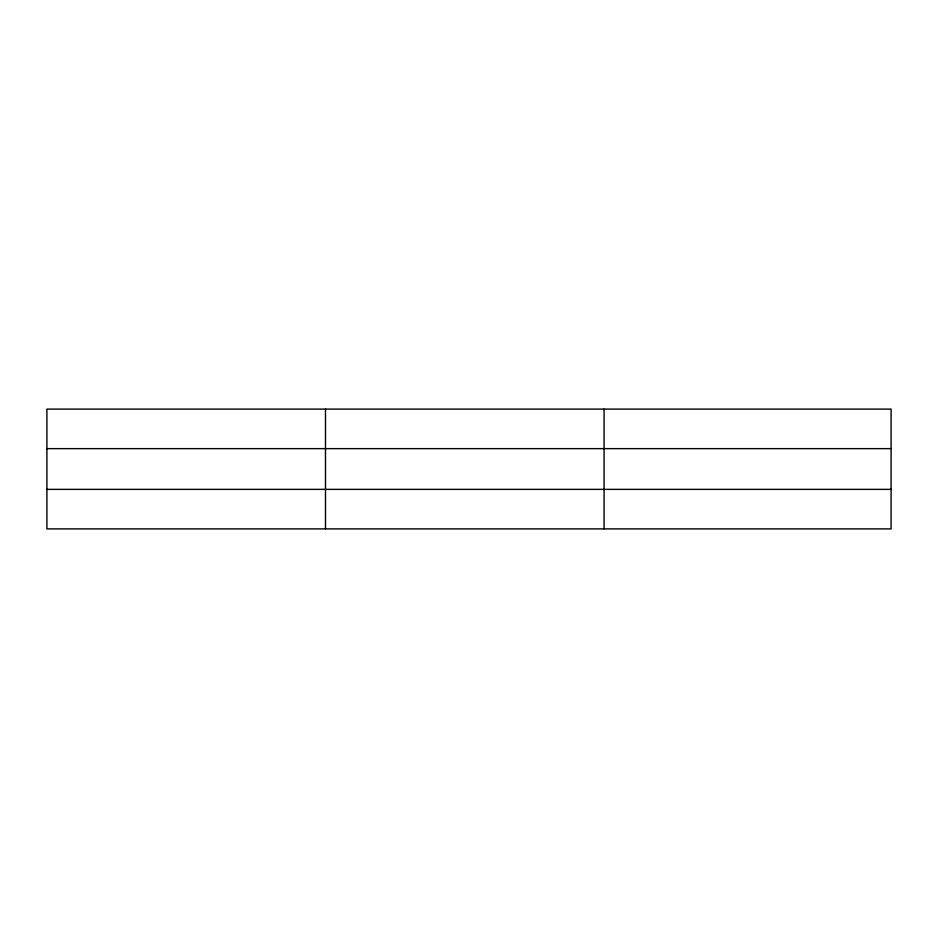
<?xml version="1.0" encoding="UTF-8"?>
<svg xmlns="http://www.w3.org/2000/svg" width="938" height="938" viewBox="0 0 938 938"><rect width="100%" height="100%" fill="white"/><g stroke="black" fill="none" stroke-linecap="round" stroke-linejoin="round"><path stroke-width="1.41" d="M325.486 409.109L325.486 528.891M604.072 409.109L604.072 528.891M891.1 448.634L891.1 409.109L46.9 409.109L46.9 528.891L891.1 528.891L891.1 448.634L46.9 448.634M46.9 489.366L891.1 489.366"/></g></svg>
